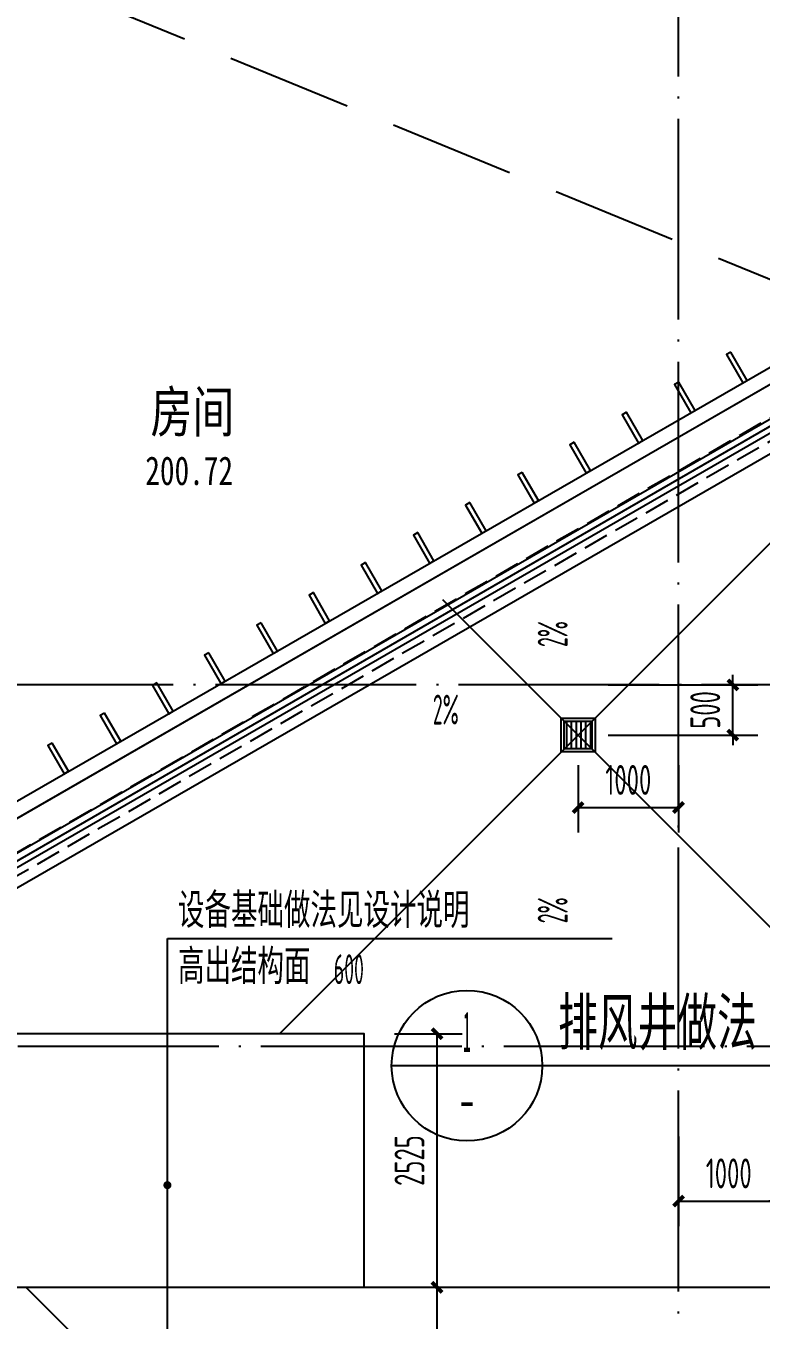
# Model space of a CAD drawing. Extents: x -228436 to 200315, y -41539 to 163917.
# Drawn here: x 42000 to 49322, y 136473 to 149364 of the extents above; entities that cross this region are included whole.
import ezdxf
from ezdxf.enums import TextEntityAlignment as Align

# ---------------------------------------------------------------- set-up
doc = ezdxf.new("R2010")
doc.units = 0
doc.header["$LTSCALE"] = 1000
doc.header["$MEASUREMENT"] = 0
doc.linetypes.add('X-104 13#平面$0$DASH', pattern=[0.35, 0.25, -0.1])
doc.linetypes.add('X-104 13#平面$0$DOTE', pattern=[2.42, 2, -0.2, 0.02, -0.2])
for name, color, linetype in [('01-标注_尺寸', 124, 'Continuous'), ('01-标注_符号', 200, 'Continuous'), ('02-TEXT_标注', 130, 'Continuous'), ('13#楼幕墙$0$A-C_玻璃幕墙', 140, 'Continuous'), ('13#楼幕墙$0$D-铝板', 181, 'Continuous'), ('X-104 13#平面$0$00-基础条件', 4, 'Continuous'), ('X-104 13#平面$0$01-标注_符号', 200, 'Continuous'), ('X-104 13#平面$0$02-TEXT_房间', 7, 'Continuous'), ('X-104 13#平面$0$02-TEXT_标注', 130, 'Continuous'), ('X-104 13#平面$0$A-E_栏杆', 232, 'Continuous'), ('X-104 13#平面$0$A-O_分水线', 127, 'Continuous'), ('X-104 13#平面$0$A-O_屋面', 201, 'Continuous'), ('X-104 13#平面$0$A-TECH_结构', 21, 'Continuous'), ('X-104 13#平面$0$A_AXIS-轴线', 36, 'X-104 13#平面$0$DOTE'), ('X-104 13#平面$0$X-104 13#平面$0$A-TECH_结构', 21, 'Continuous')]:
    doc.layers.add(name, color=color, linetype=linetype)
doc.styles.add('_TCH_DIM', font='ros1.shx', dxfattribs={"width": 0.8, "bigfont": 'jd.shx'})
doc.styles.add('_TCH_DIM_T3', font='ros1.shx', dxfattribs={"width": 0.705882, "bigfont": 'jd.shx'})
doc.styles.add('X-104 13#平面$0$_TCH_DIM', font='ros1.shx', dxfattribs={"width": 0.8, "bigfont": 'jd.shx'})
doc.styles.add('X-104 13#平面$0$_TCH_LABEL', font='STXIHEI_0.TTF', dxfattribs={"width": 0.75})
doc.styles.add('X-104 13#平面$0$_TCH_SPACE', font='STXIHEI_0.TTF', dxfattribs={"width": 0.75, "height": 5})
doc.dimstyles.new('_TCH_ARCH&&100', dxfattribs={"dimtxt": 297.5, "dimasz": 100, "dimexe": 250, "dimexo": 300, "dimgap": 126.25, "dimtad": 1, "dimdec": 0, "dimzin": 0, "dimdsep": 46, "dimtxsty": '_TCH_DIM_T3', "dimblk": 'ARCHTICK', "dimcen": 0.09, "dimclrt": 7, "dimazin": 2, "dimtfac": 1, "dimtdec": 0, "dimtix": 1, "dimtmove": 2, "dimatfit": 3, "dimfxl": 0, "dimtolj": 1, "dimtzin": 0, "dimarcsym": 0})

# ---------------------------------------------------------------- blocks, each defined once
blk = doc.blocks.new('X-104 13#平面$0$zzzzx')
at = {"layer": 'X-104 13#平面$0$A_AXIS-轴线', "linetype": 'X-104 13#平面$0$DOTE'}
for p, q in [((48500, -7401), (48500, 28620.3)), ((60408.4, 18000), (-2925, 18000))]:
    blk.add_line(p, q, dxfattribs=at)
blk = doc.blocks.new('13#楼幕墙$0$ccdididi')
blk.add_lwpolyline([(50, 325), (0, 325), (0, 0), (50, 0)], close=True)
blk = doc.blocks.new('13#楼幕墙')
at = {"layer": '13#楼幕墙$0$A-C_玻璃幕墙'}
blk.add_line((53305, 148035), (37800, 139100), dxfattribs=at)
at = {"layer": '13#楼幕墙$0$D-铝板'}
blk.add_lwpolyline([(37725, 139230), (53321, 148217), (53305, 148035), (37800, 139100)], close=True, dxfattribs=at)
at = {"layer": '13#楼幕墙$0$D-铝板', "rotation": 29.95337307636523}
for p in [(49141, 145808), (48621, 145509), (48101, 145209), (47581, 144910), (47061, 144610), (46541, 144310), (46021, 144011), (45502, 143711), (44982, 143412), (44462, 143112), (43942, 142813), (43422, 142513), (42902, 142213), (42382, 141914)]:
    blk.add_blockref('13#楼幕墙$0$ccdididi', p, dxfattribs=at)
blk = doc.blocks.new('X-104 13#平面$0$ys')
blk.add_line((39870, 7500), (47550, 7500))
for points in [[(39025, 10025), (46006, 17006)], [(44430, 10570), (40654, 14346)], [(38235, 5765), (36500, 7500)]]:
    blk.add_lwpolyline(points)
blk = doc.blocks.new('X-104 13#平面$0$jtkjuyriuy')
h = blk.add_hatch()
h.set_pattern_fill('ANSI31', color=8, scale=30, angle=45)
h.set_pattern_definition([(90, (0, 0), (-47.625, 1e-14), [])])
h.paths.add_polyline_path([(-138, 138), (138, 138), (138, -138), (-138, -138)])
for points in [[(-168, 168), (168, 168), (168, -168), (-168, -168)], [(-138, 138), (138, 138), (138, -138), (-138, -138)]]:
    blk.add_lwpolyline(points, close=True)
blk = doc.blocks.new('X-104 13#平面$0$A$C45D52E12')
at = {"layer": 'X-104 13#平面$0$X-104 13#平面$0$A-TECH_结构'}
blk.add_lwpolyline([(58300, -18800), (58300, 820), (53473, 4870), (38300, -3873), (38300, -8100), (12610, -8100), (4602, -2800), (-400, -2800), (-400, -20400), (22000, -20400), (22000, -18800)], close=True, dxfattribs=at)
blk = doc.blocks.new('X-104 13#平面')
at = {"layer": 'X-104 13#平面$0$00-基础条件'}
blk.add_lwpolyline([(41200, 139325), (41200, 136800), (45370, 136800), (45370, 139325), (41200, 139325)], dxfattribs=at)
at = {"layer": 'X-104 13#平面$0$01-标注_符号'}
for p, q in [((47142.6, 139007), (45642.6, 139007)), ((48704.6, 139007), (47142.6, 139007)), ((50645.6, 139007), (48704.6, 139007))]:
    blk.add_line(p, q, dxfattribs=at)
blk.add_circle((46392.6, 139007), 750, dxfattribs=at)
at = {"layer": 'X-104 13#平面$0$02-TEXT_标注', "linetype": 'X-104 13#平面$0$DASH', "ltscale": 5}
blk.add_lwpolyline([(58150, 143250), (34158.2, 153097.4)], dxfattribs=at)
at = {"layer": 'X-104 13#平面$0$A-E_栏杆'}
for p, q in [((53253.8, 147595), (38170, 138886.4)), ((53247.5, 147522.1), (38230, 138851.7))]:
    blk.add_line(p, q, dxfattribs=at)
at = {"layer": 'X-104 13#平面$0$A-O_屋面'}
blk.add_lwpolyline([(58400, 123700), (58400, 143760), (53305, 148035), (37800, 139100), (37800, 135000), (12500, 135000), (4492.6, 140300), (-900, 140300), (-900, 122100), (22100, 122100), (22100, 123700)], close=True, dxfattribs=at)
blk.add_lwpolyline([(57800, 143250), (57800, 143480.2), (53240.9, 147305.6), (38400, 138753.3), (38400, 134400), (12319.4, 134400), (4312, 139700), (-300, 139700), (-300, 122700), (21500, 122700), (21500, 124300), (57800, 124300), (57800, 126850)], dxfattribs=at)
at = {"layer": 'X-104 13#平面$0$A-TECH_结构', "linetype": 'X-104 13#平面$0$DASH'}
blk.add_lwpolyline([(58100, 124000), (58100, 143620), (53261.3, 147680.2), (38100, 138926.8), (38100, 134700), (12409.7, 134700), (4402.3, 140000), (-600, 140000), (-600, 122400), (21800, 122400), (21800, 124000)], close=True, dxfattribs=at)
blk.add_lwpolyline([(57900, 143526.7), (53240, 147436.9), (38300, 138811.3), (38300, 134500), (12349.5, 134500), (4342.1, 139800), (-400, 139800), (-400, 122600), (21600, 122600), (21600, 124200), (57900, 124200), (57900, 143526.7)], dxfattribs=at)
at = {"layer": 'X-104 13#平面$0$A_AXIS-轴线', "linetype": 'X-104 13#平面$0$DOTE'}
blk.add_line((39500, 139200), (60408.4, 139200), dxfattribs=at)
for name, p in [('X-104 13#平面$0$zzzzx', (0, 124800)), ('X-104 13#平面$0$A$C45D52E12', (-200, 142800))]:
    blk.add_blockref(name, p)
at = {"layer": 'X-104 13#平面$0$A-O_分水线'}
for name, p in [('X-104 13#平面$0$ys', (5500, 129300)), ('X-104 13#平面$0$jtkjuyriuy', (47500, 142300))]:
    blk.add_blockref(name, p, dxfattribs=at)
at = {"layer": 'X-104 13#平面$0$A-TECH_结构'}
blk.add_blockref('13#楼幕墙', (0, 0), dxfattribs=at)
at = {"layer": 'X-104 13#平面$0$02-TEXT_房间', "style": 'X-104 13#平面$0$_TCH_SPACE', "width": 0.75}
for s, height, p in [('房间', 407.75, (43241.3, 145315.8)), ('200.72', 285.43, (43189.2, 144790.8))]:
    blk.add_text(s, height=height, dxfattribs=at).set_placement(p)
at = {"layer": 'X-104 13#平面$0$02-TEXT_标注', "style": 'X-104 13#平面$0$_TCH_DIM', "width": 0.8}
blk.add_text('排风井做法', height=520.93, dxfattribs=at).set_placement((47300.1, 139164.5))
at = {"layer": 'X-104 13#平面$0$02-TEXT_标注', "style": 'X-104 13#平面$0$_TCH_LABEL'}
for s, height, width, p, p2 in [('1', 407.5, 0.345545, (46353.4, 139143.6), (46431.7, 139143.6)), ('-', 399, 1.491848, (46293.3, 138470.2), (46491.8, 138470.2))]:
    blk.add_text(s, height=height, dxfattribs=dict(at, width=width)).set_placement(p, p2, align=Align.FIT)
blk = doc.blocks.new('_ArchTick')
at = {"color": 0, "linetype": 'ByBlock', "const_width": 0.4}
blk.add_lwpolyline([(-0.5, -0.5), (0.5, 0.5)], dxfattribs=at)
blk = doc.blocks.new('*D575')
at = {"layer": '01-标注_尺寸', "color": 0, "lineweight": -2, "transparency": 16777216}
for p, q in [((45670, 136800), (46345, 136800)), ((46095, 135065), (46095, 136800)), ((45670, 135065), (46345, 135065))]:
    blk.add_line(p, q, dxfattribs=at)
at = {"layer": 'Defpoints', "color": 0, "transparency": 16777216}
for p in [(45370, 136800), (46095, 136800), (45370, 135065)]:
    blk.add_point(p, dxfattribs=at)
at = {"layer": '01-标注_尺寸', "color": 0, "lineweight": -2, "transparency": 16777216, "xscale": 100, "yscale": 100, "zscale": 100}
for p, rotation in [((46095, 136800), 90), ((46095, 135065), 270)]:
    blk.add_blockref('_ArchTick', p, dxfattribs=dict(at, rotation=rotation))
at = {"layer": '01-标注_尺寸', "color": 7, "transparency": 16777216, "insert": (45820, 135932), "char_height": 297.5, "attachment_point": 5, "rotation": 90, "style": '_TCH_DIM_T3'}
blk.add_mtext('\\A1;1735', dxfattribs=at)
blk = doc.blocks.new('*D576')
at = {"layer": '01-标注_尺寸', "color": 0, "lineweight": -2, "transparency": 16777216}
for p, q in [((45670, 139325), (46345, 139325)), ((46095, 136800), (46095, 139325)), ((45670, 136800), (46345, 136800))]:
    blk.add_line(p, q, dxfattribs=at)
at = {"layer": 'Defpoints', "color": 0, "transparency": 16777216}
for p in [(45370, 139325), (46095, 139325), (45370, 136800)]:
    blk.add_point(p, dxfattribs=at)
at = {"layer": '01-标注_尺寸', "color": 0, "lineweight": -2, "transparency": 16777216, "xscale": 100, "yscale": 100, "zscale": 100}
for p, rotation in [((46095, 139325), 90), ((46095, 136800), 270)]:
    blk.add_blockref('_ArchTick', p, dxfattribs=dict(at, rotation=rotation))
at = {"layer": '01-标注_尺寸', "color": 7, "transparency": 16777216, "insert": (45820, 138062), "char_height": 297.5, "attachment_point": 5, "rotation": 90, "style": '_TCH_DIM_T3'}
blk.add_mtext('\\A1;2525', dxfattribs=at)
blk = doc.blocks.new('*D663')
at = {"layer": '01-标注_尺寸', "color": 0, "lineweight": -2, "transparency": 16777216}
for p, q in [((48500, 138300), (48500, 137409)), ((49500, 138300), (49500, 137409)), ((48500, 137659), (49500, 137659))]:
    blk.add_line(p, q, dxfattribs=at)
at = {"layer": 'Defpoints', "color": 0, "transparency": 16777216}
for p in [(48500, 138600), (49500, 138600), (49500, 137659)]:
    blk.add_point(p, dxfattribs=at)
at = {"layer": '01-标注_尺寸', "color": 0, "lineweight": -2, "transparency": 16777216, "xscale": 100, "yscale": 100, "zscale": 100, "rotation": 180}
blk.add_blockref('_ArchTick', (48500, 137659), dxfattribs=at)
at = {"layer": '01-标注_尺寸', "color": 0, "lineweight": -2, "transparency": 16777216, "xscale": 100, "yscale": 100, "zscale": 100}
blk.add_blockref('_ArchTick', (49500, 137659), dxfattribs=at)
at = {"layer": '01-标注_尺寸', "color": 7, "transparency": 16777216, "insert": (49000, 137934), "char_height": 297.5, "attachment_point": 5, "style": '_TCH_DIM_T3'}
blk.add_mtext('\\A1;1000', dxfattribs=at)
blk = doc.blocks.new('*D664')
at = {"layer": '01-标注_尺寸', "color": 0, "lineweight": -2, "transparency": 16777216}
for p, q in [((49500, 138300), (49500, 137409)), ((49700, 138300), (49700, 137409)), ((49500, 137659), (49400, 137659)), ((49500, 137659), (49700, 137659)), ((49700, 137659), (49800, 137659))]:
    blk.add_line(p, q, dxfattribs=at)
at = {"layer": 'Defpoints', "color": 0, "transparency": 16777216}
for p in [(49500, 138600), (49700, 138600), (49700, 137659)]:
    blk.add_point(p, dxfattribs=at)
at = {"layer": '01-标注_尺寸', "color": 0, "lineweight": -2, "transparency": 16777216, "xscale": 100, "yscale": 100, "zscale": 100}
blk.add_blockref('_ArchTick', (49500, 137659), dxfattribs=at)
at = {"layer": '01-标注_尺寸', "color": 0, "lineweight": -2, "transparency": 16777216, "xscale": 100, "yscale": 100, "zscale": 100, "rotation": 180}
blk.add_blockref('_ArchTick', (49700, 137659), dxfattribs=at)
at = {"layer": '01-标注_尺寸', "color": 7, "transparency": 16777216, "insert": (49600, 137934), "char_height": 297.5, "attachment_point": 5, "style": '_TCH_DIM_T3'}
blk.add_mtext('\\A1;200', dxfattribs=at)
blk = doc.blocks.new('*D699')
at = {"layer": '01-标注_尺寸', "color": 0, "lineweight": -2, "transparency": 16777216}
for p, q in [((49041, 142800), (49041, 142900)), ((47800, 142800), (49291, 142800)), ((49041, 142300), (49041, 142800)), ((47800, 142300), (49291, 142300)), ((49041, 142300), (49041, 142200))]:
    blk.add_line(p, q, dxfattribs=at)
at = {"layer": 'Defpoints', "color": 0, "transparency": 16777216}
for p in [(47500, 142800), (49041, 142800), (47500, 142300)]:
    blk.add_point(p, dxfattribs=at)
at = {"layer": '01-标注_尺寸', "color": 0, "lineweight": -2, "transparency": 16777216, "xscale": 100, "yscale": 100, "zscale": 100}
for p, rotation in [((49041, 142800), 270), ((49041, 142300), 90)]:
    blk.add_blockref('_ArchTick', p, dxfattribs=dict(at, rotation=rotation))
at = {"layer": '01-标注_尺寸', "color": 7, "transparency": 16777216, "insert": (48766, 142550), "char_height": 297.5, "attachment_point": 5, "rotation": 90, "style": '_TCH_DIM_T3'}
blk.add_mtext('\\A1;500', dxfattribs=at)
blk = doc.blocks.new('*D700')
at = {"layer": '01-标注_尺寸', "color": 0, "lineweight": -2, "transparency": 16777216}
for p, q in [((47500, 142000), (47500, 141328)), ((48500, 142000), (48500, 141328)), ((47500, 141578), (48500, 141578))]:
    blk.add_line(p, q, dxfattribs=at)
at = {"layer": 'Defpoints', "color": 0, "transparency": 16777216}
for p in [(47500, 142300), (48500, 142300), (48500, 141578)]:
    blk.add_point(p, dxfattribs=at)
at = {"layer": '01-标注_尺寸', "color": 0, "lineweight": -2, "transparency": 16777216, "xscale": 100, "yscale": 100, "zscale": 100, "rotation": 180}
blk.add_blockref('_ArchTick', (47500, 141578), dxfattribs=at)
at = {"layer": '01-标注_尺寸', "color": 0, "lineweight": -2, "transparency": 16777216, "xscale": 100, "yscale": 100, "zscale": 100}
blk.add_blockref('_ArchTick', (48500, 141578), dxfattribs=at)
at = {"layer": '01-标注_尺寸', "color": 7, "transparency": 16777216, "insert": (48000, 141853), "char_height": 297.5, "attachment_point": 5, "style": '_TCH_DIM_T3'}
blk.add_mtext('\\A1;1000', dxfattribs=at)

msp = doc.modelspace()

# ---------------------------------------------------------------- linework, layer by layer
at = {"layer": '01-标注_符号'}
for p, q in [((43409.6, 134046.4), (43409.6, 140274.2)), ((43409.6, 137816.9), (43409.6, 140274.2)), ((43409.6, 140274.2), (47838.4, 140274.2))]:
    msp.add_line(p, q, dxfattribs=at)
for points in [[(47500, 143551.2, 0, 0, 0), (47500, 143200.9, 80, 0, 0), (47500, 142900.9, 0, 0, 0)], [(45893.3, 142300, 0, 0, 0), (46168.4, 142300, 80, 0, 0), (46468.4, 142300, 0, 0, 0)], [(47500, 140290.3, 0, 0, 0), (47500, 140829, 80, 0, 0), (47500, 141129, 0, 0, 0)]]:
    msp.add_lwpolyline(points, format="xyseb", dxfattribs=at)
at = {"layer": '01-标注_符号', "const_width": 40}
msp.add_lwpolyline([(43409.6, 137796.9, 1), (43409.6, 137836.9, 1)], format="xyb", close=True, dxfattribs=at)

# ---------------------------------------------------------------- block references
msp.add_blockref('X-104 13#平面', (0, 0))

# ---------------------------------------------------------------- texts
at = {"layer": '02-TEXT_标注', "style": '_TCH_DIM', "width": 0.564706}
for p in [(47395, 143177.3), (47395, 140425.5)]:
    msp.add_text('2%%%', height=297.5, rotation=90, dxfattribs=at).set_placement(p)
at = {"layer": '02-TEXT_标注', "style": '_TCH_DIM'}
for s, height, width, p in [('2%%%', 297.5, 0.564706, (46053, 142405)), ('设备基础做法见设计说明', 347.287, 0.8, (43514.6, 140379.2)), ('高出结构面', 347.29, 0.8, (43514.6, 139819.2)), ('600', 297.5, 0.564706, (45066.5, 139819.2))]:
    msp.add_text(s, height=height, dxfattribs=dict(at, width=width)).set_placement(p)

# ---------------------------------------------------------------- dimensions: what is measured, and where the dimension line sits
at = {"layer": '01-标注_尺寸'}
for p1, p2, distance, picture, middle in [((47500, 142300), (47500, 142800), -1540.8, '*D699', (48765.8, 142550)), ((47500, 142300), (48500, 142300), -721.9, '*D700', (48000, 141853.1)), ((45370, 136800), (45370, 139325), -724.5, '*D576', (45819.5, 138062.5)), ((48500, 138600), (49500, 138600), -940.7, '*D663', (49000, 137934.3)), ((49500, 138600), (49700, 138600), -940.7, '*D664', (49600, 137934.3)), ((45370, 135065), (45370, 136800), -724.5, '*D575', (45819.5, 135932.5))]:
    dim = msp.add_aligned_dim(p1=p1, p2=p2, distance=distance, dimstyle='_TCH_ARCH&&100', dxfattribs=at)
    dim.commit()
    dim.dimension.update_dxf_attribs({"geometry": picture, "text_midpoint": middle})

doc.saveas('drawing.dxf')
